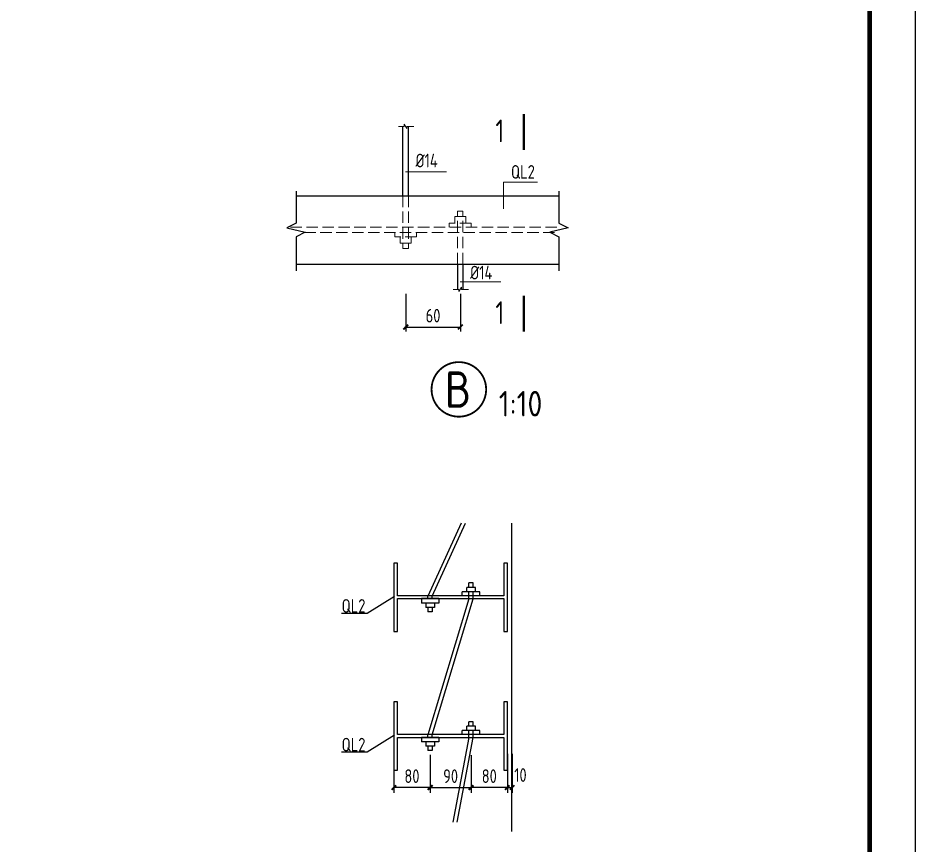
# Model space of a CAD drawing. Header units: millimetres. Extents: x 866309 to 879639, y 39442 to 44891.
# Drawn here: x 874792 to 874989.2, y 39562.3 to 39744.2 of the extents above; entities that cross this region are included whole.
import ezdxf

# ---------------------------------------------------------------- set-up
doc = ezdxf.new("R2010")
doc.units = ezdxf.units.MM
doc.header["$LTSCALE"] = 1000
doc.header["$MEASUREMENT"] = 0
doc.linetypes.add('DASH', pattern=[0.35, 0.25, -0.1])
for name, color, linetype, lineweight in [('1', 4, 'Continuous', 70), ('D3', 62, 'Continuous', 9), ('LZ', 64, 'Continuous', 9), ('数字', 3, 'Continuous', 9)]:
    doc.layers.add(name, color=color, linetype=linetype, lineweight=lineweight)
for name, color, linetype in [('D2', 6, 'Continuous'), ('DIM', 7, 'Continuous'), ('M_Prof', 2, 'Continuous'), ('PUB_DIM', 3, 'Continuous'), ('THIN', 7, 'Continuous'), ('文字', 7, 'Continuous'), ('桩', 6, 'Continuous')]:
    doc.layers.add(name, color=color, linetype=linetype)
doc.styles.add('GBHZ', font='gbenor.shx', dxfattribs={"width": 0.9, "bigfont": 'gbcbig.shx'})
doc.dimstyles.new('100', dxfattribs={"dimscale": 0, "dimtxt": 3, "dimasz": 0.01, "dimexe": 1, "dimexo": 2, "dimgap": 1, "dimtad": 1, "dimdec": 0, "dimlfac": 100, "dimdsep": 46, "dimtxsty": 'GBHZ', "dimblk": 'JT', "dimcen": -2.5, "dimclrd": 7, "dimclre": 7, "dimclrt": 7, "dimadec": 0, "dimazin": 0, "dimtfac": 1, "dimtdec": 0, "dimtix": 1, "dimtmove": 2, "dimatfit": 3, "dimldrblk": 'JT', "dimfxl": 0, "dimtolj": 1, "dimlwd": -1, "dimlwe": -1, "dimarcsym": 0})
doc.dimstyles.new('Y10', dxfattribs={"dimscale": 0, "dimtxt": 3, "dimasz": 0.01, "dimexe": 1.2, "dimexo": 1, "dimgap": 1, "dimtad": 1, "dimdec": 0, "dimlfac": 10, "dimzin": 0, "dimdsep": 46, "dimtxsty": 'GBHZ', "dimblk1": 'DX', "dimblk2": 'DX', "dimsah": 1, "dimcen": 0.09, "dimdle": 1, "dimadec": 0, "dimazin": 0, "dimtfac": 1, "dimtdec": 0, "dimtix": 1, "dimtmove": 2, "dimatfit": 3, "dimldrblk": 'DX', "dimfxl": 0, "dimtolj": 1, "dimtzin": 0, "dimarcsym": 0})

# ---------------------------------------------------------------- blocks, each defined once
blk = doc.blocks.new('DX')
at = {"color": 0, "linetype": 'ByBlock', "const_width": 40}
blk.add_lwpolyline([(-54, -51), (46, 49)], dxfattribs=at)
blk = doc.blocks.new('*D3547')
at = {"layer": 'Defpoints', "color": 0, "linetype": 'ByBlock', "transparency": 16777216}
for p in [(874891.62, 39583.11), (874899.62, 39583.35), (874891.62, 39574.96)]:
    blk.add_point(p, dxfattribs=at)
at = {"layer": 'DIM', "color": 0, "linetype": 'ByBlock', "lineweight": -2, "transparency": 16777216}
for p, q in [((874891.62, 39582.11), (874891.62, 39573.76)), ((874899.62, 39582.35), (874899.62, 39573.76)), ((874899.61, 39574.96), (874891.63, 39574.96))]:
    blk.add_line(p, q, dxfattribs=at)
at = {"layer": 'DIM', "color": 0, "linetype": 'ByBlock', "lineweight": -2, "transparency": 16777216, "xscale": 0.01, "yscale": 0.01, "zscale": 0.01, "rotation": 180}
blk.add_blockref('DX', (874891.62, 39574.96), dxfattribs=at)
at = {"layer": 'DIM', "color": 0, "linetype": 'ByBlock', "lineweight": -2, "transparency": 16777216, "xscale": 0.01, "yscale": 0.01, "zscale": 0.01}
blk.add_blockref('DX', (874899.62, 39574.96), dxfattribs=at)
at = {"layer": 'DIM', "color": 0, "linetype": 'ByBlock', "transparency": 16777216, "insert": (874895.62, 39577.46), "char_height": 3, "attachment_point": 5, "style": 'GBHZ'}
blk.add_mtext('\\A1;80', dxfattribs=at)
blk = doc.blocks.new('*D3548')
at = {"layer": 'Defpoints', "color": 0, "linetype": 'ByBlock', "transparency": 16777216}
for p in [(874874.62, 39583.35), (874882.62, 39583.14), (874874.62, 39574.96)]:
    blk.add_point(p, dxfattribs=at)
at = {"layer": 'DIM', "color": 0, "linetype": 'ByBlock', "lineweight": -2, "transparency": 16777216}
for p, q in [((874874.62, 39582.35), (874874.62, 39573.76)), ((874882.62, 39582.14), (874882.62, 39573.76)), ((874882.61, 39574.96), (874874.63, 39574.96))]:
    blk.add_line(p, q, dxfattribs=at)
at = {"layer": 'DIM', "color": 0, "linetype": 'ByBlock', "lineweight": -2, "transparency": 16777216, "xscale": 0.01, "yscale": 0.01, "zscale": 0.01, "rotation": 180}
blk.add_blockref('DX', (874874.62, 39574.96), dxfattribs=at)
at = {"layer": 'DIM', "color": 0, "linetype": 'ByBlock', "lineweight": -2, "transparency": 16777216, "xscale": 0.01, "yscale": 0.01, "zscale": 0.01}
blk.add_blockref('DX', (874882.62, 39574.96), dxfattribs=at)
at = {"layer": 'DIM', "color": 0, "linetype": 'ByBlock', "transparency": 16777216, "insert": (874878.62, 39577.46), "char_height": 3, "attachment_point": 5, "style": 'GBHZ'}
blk.add_mtext('\\A1;80', dxfattribs=at)
blk = doc.blocks.new('*D3549')
at = {"layer": 'Defpoints', "color": 0, "linetype": 'ByBlock', "transparency": 16777216}
for p in [(874899.62, 39583.35), (874900.62, 39583.35), (874900.62, 39574.96)]:
    blk.add_point(p, dxfattribs=at)
at = {"layer": 'DIM', "color": 0, "linetype": 'ByBlock', "lineweight": -2, "transparency": 16777216}
for p, q in [((874899.62, 39582.35), (874899.62, 39573.76)), ((874900.62, 39582.35), (874900.62, 39573.76)), ((874899.61, 39574.96), (874899.6, 39574.96)), ((874899.62, 39574.96), (874900.62, 39574.96)), ((874900.63, 39574.96), (874900.64, 39574.96))]:
    blk.add_line(p, q, dxfattribs=at)
at = {"layer": 'DIM', "color": 0, "linetype": 'ByBlock', "lineweight": -2, "transparency": 16777216, "xscale": 0.01, "yscale": 0.01, "zscale": 0.01}
blk.add_blockref('DX', (874899.62, 39574.96), dxfattribs=at)
at = {"layer": 'DIM', "color": 0, "linetype": 'ByBlock', "lineweight": -2, "transparency": 16777216, "xscale": 0.01, "yscale": 0.01, "zscale": 0.01, "rotation": 180}
blk.add_blockref('DX', (874900.62, 39574.96), dxfattribs=at)
at = {"layer": 'DIM', "color": 0, "linetype": 'ByBlock', "transparency": 16777216, "insert": (874902.47, 39577.7), "char_height": 3, "attachment_point": 5, "style": 'GBHZ'}
blk.add_mtext('\\A1;10', dxfattribs=at)
blk = doc.blocks.new('*D3550')
at = {"layer": 'Defpoints', "color": 0, "linetype": 'ByBlock', "transparency": 16777216}
for p in [(874891.62, 39583.11), (874882.62, 39581.91), (874891.62, 39574.96)]:
    blk.add_point(p, dxfattribs=at)
at = {"layer": 'DIM', "color": 0, "linetype": 'ByBlock', "lineweight": -2, "transparency": 16777216}
for p, q in [((874882.62, 39580.91), (874882.62, 39573.76)), ((874891.62, 39582.11), (874891.62, 39573.76)), ((874882.63, 39574.96), (874891.61, 39574.96))]:
    blk.add_line(p, q, dxfattribs=at)
at = {"layer": 'DIM', "color": 0, "linetype": 'ByBlock', "lineweight": -2, "transparency": 16777216, "xscale": 0.01, "yscale": 0.01, "zscale": 0.01, "rotation": 180}
blk.add_blockref('DX', (874882.62, 39574.96), dxfattribs=at)
at = {"layer": 'DIM', "color": 0, "linetype": 'ByBlock', "lineweight": -2, "transparency": 16777216, "xscale": 0.01, "yscale": 0.01, "zscale": 0.01}
blk.add_blockref('DX', (874891.62, 39574.96), dxfattribs=at)
at = {"layer": 'DIM', "color": 0, "linetype": 'ByBlock', "transparency": 16777216, "insert": (874887.12, 39577.46), "char_height": 3, "attachment_point": 5, "style": 'GBHZ'}
blk.add_mtext('\\A1;90', dxfattribs=at)
blk = doc.blocks.new('JT')
at = {"color": 3}
blk.add_line((-20, 0), (20, 0), dxfattribs=at)
at = {"color": 3, "const_width": 40}
blk.add_lwpolyline([(-53, -53), (53, 53)], dxfattribs=at)
blk = doc.blocks.new('*D5090')
at = {"layer": 'Defpoints', "color": 0, "linetype": 'ByBlock', "transparency": 16777216}
for p in [(874877.26, 39685.53, 6.02), (874889.26, 39685.53, 6.02), (874889.26, 39676.21)]:
    blk.add_point(p, dxfattribs=at)
at = {"layer": 'DIM', "color": 7, "linetype": 'ByBlock', "transparency": 16777216}
for p, q in [((874877.26, 39683.53), (874877.26, 39675.21)), ((874889.26, 39683.53), (874889.26, 39675.21)), ((874877.27, 39676.21), (874889.25, 39676.21))]:
    blk.add_line(p, q, dxfattribs=at)
at = {"layer": 'DIM', "color": 7, "linetype": 'ByBlock', "transparency": 16777216, "xscale": 0.01, "yscale": 0.01, "zscale": 0.01, "rotation": 180}
blk.add_blockref('JT', (874877.26, 39676.21), dxfattribs=at)
at = {"layer": 'DIM', "color": 7, "linetype": 'ByBlock', "transparency": 16777216, "xscale": 0.01, "yscale": 0.01, "zscale": 0.01}
blk.add_blockref('JT', (874889.26, 39676.21), dxfattribs=at)
at = {"layer": 'DIM', "color": 7, "linetype": 'ByBlock', "transparency": 16777216, "insert": (874883.26, 39678.71), "char_height": 3, "attachment_point": 5, "style": 'GBHZ'}
blk.add_mtext('\\A1;60', dxfattribs=at)

msp = doc.modelspace()

# ---------------------------------------------------------------- linework, layer by layer
at = {"color": 0}
msp.add_line((874989.221, 40042.627), (874989.221, 39448.627), dxfattribs=at)
at = {"color": 251}
for p, q in [((874900.616, 39565.266), (874900.616, 39633.087)), ((874874.805, 39616.952, 1.667), (874868.795, 39613.198, -1.667)), ((874868.795, 39613.198, -1.667), (874863.108, 39613.198, -1.667)), ((874874.805, 39586.456, 1.667), (874868.795, 39582.703, -1.667)), ((874868.795, 39582.703, -1.667), (874863.108, 39582.703, -1.667))]:
    msp.add_line(p, q, dxfattribs=at)
at = {"color": 0, "const_width": 1}
msp.add_lwpolyline([(874979.221, 39458.627), (874173.221, 39458.627), (874173.221, 40032.627), (874979.221, 40032.627)], close=True, dxfattribs=at)
at = {"linetype": 'ByBlock', "ltscale": 0.5, "const_width": 0.4, "elevation": 1.667}
msp.add_lwpolyline([(874882.934, 39662.497, 1), (874894.934, 39662.497, 1)], format="xyb", close=True, dxfattribs=at)
at = {"layer": '1', "color": 2, "const_width": 0.48, "elevation": -4.357}
for points in [[(874903.226, 39715.129), (874903.226, 39723.051)], [(874903.226, 39675.16), (874903.226, 39683.082)]]:
    msp.add_lwpolyline(points, dxfattribs=at)
at = {"layer": 'D2'}
for p, q in [((874876.64, 39705.085, 1.667), (874876.64, 39720.313, 1.667)), ((874877.842, 39705.085, 1.667), (874877.842, 39720.313, 1.667)), ((874853.149, 39705.053, 1.667), (874910.936, 39705.053, 1.667)), ((874853.149, 39690.053, 1.667), (874910.936, 39690.053, 1.667)), ((874888.641, 39690.053, 1.667), (874888.641, 39684.471, 1.667)), ((874889.843, 39690.053, 1.667), (874889.843, 39684.471, 1.667)), ((874889.427, 39633.087), (874882.127, 39617.013)), ((874883.088, 39617.013), (874890.389, 39633.087)), ((874892.578, 39618.972), (874890.655, 39618.971)), ((874890.655, 39618.01), (874890.655, 39618.971)), ((874891.136, 39618.971), (874891.135, 39619.933)), ((874892.097, 39619.933), (874891.135, 39619.933)), ((874892.097, 39618.972), (874892.097, 39619.933)), ((874892.578, 39618.01), (874892.578, 39618.972)), ((874880.694, 39616.489), (874880.693, 39615.527)), ((874882.136, 39616.488), (874882.136, 39617.05)), ((874891.143, 39616.48), (874882.136, 39586.555)), ((874883.098, 39616.488), (874883.098, 39617.05)), ((874883.098, 39586.555), (874892.105, 39616.48)), ((874884.54, 39616.487), (874884.54, 39615.526)), ((874893.54, 39618.01), (874889.693, 39618.009)), ((874889.694, 39617.048), (874889.693, 39618.009)), ((874891.145, 39616.486), (874891.145, 39618.01)), ((874892.106, 39616.486), (874892.107, 39618.021)), ((874893.54, 39617.049), (874893.54, 39618.01)), ((874884.54, 39615.526), (874880.693, 39615.527)), ((874881.655, 39615.527), (874881.655, 39614.565)), ((874883.578, 39614.564), (874881.655, 39614.565)), ((874882.136, 39614.565), (874882.135, 39613.603)), ((874883.097, 39614.565), (874883.097, 39613.603)), ((874883.578, 39615.526), (874883.578, 39614.564)), ((874883.097, 39613.603), (874882.135, 39613.603)), ((874892.578, 39588.477), (874890.655, 39588.476)), ((874890.655, 39587.514), (874890.655, 39588.476)), ((874891.136, 39588.476), (874891.135, 39589.438)), ((874892.097, 39589.438), (874891.135, 39589.438)), ((874892.097, 39588.476), (874892.097, 39589.438)), ((874892.578, 39587.515), (874892.578, 39588.477)), ((874882.136, 39585.993), (874882.136, 39586.555)), ((874883.098, 39585.993), (874883.098, 39586.555)), ((874893.54, 39587.515), (874889.693, 39587.514)), ((874889.694, 39586.553), (874889.693, 39587.514)), ((874891.145, 39585.991), (874891.145, 39587.515)), ((874892.106, 39585.991), (874892.107, 39587.525)), ((874893.54, 39586.554), (874893.54, 39587.515)), ((874880.694, 39585.993), (874880.693, 39585.032)), ((874884.54, 39585.031), (874880.693, 39585.032)), ((874881.655, 39585.031), (874881.655, 39584.07)), ((874883.578, 39585.031), (874883.578, 39584.069)), ((874884.54, 39585.992), (874884.54, 39585.031)), ((874891.145, 39585.991), (874887.6, 39567.34)), ((874888.561, 39567.34), (874892.106, 39585.991)), ((874883.578, 39584.069), (874881.655, 39584.07)), ((874882.136, 39584.07), (874882.135, 39583.108)), ((874883.097, 39583.108), (874882.135, 39583.108)), ((874883.097, 39584.069), (874883.097, 39583.108))]:
    msp.add_line(p, q, dxfattribs=at)
at = {"layer": 'D3'}
for p, q in [((874877.527, 39719.845, 1.667), (874876.942, 39720.781, 1.667)), ((874876.942, 39720.781, 1.667), (874876.942, 39720.313, 1.667)), ((874875.655, 39720.313, 1.667), (874876.942, 39720.313, 1.667)), ((874877.527, 39720.313, 1.667), (874877.527, 39719.845, 1.667)), ((874877.527, 39720.313, 1.667), (874879.048, 39720.313, 1.667)), ((874887.656, 39684.471, 1.667), (874888.943, 39684.471, 1.667)), ((874889.528, 39684.939, 1.667), (874888.943, 39684.003, 1.667)), ((874888.943, 39684.003, 1.667), (874888.943, 39684.471, 1.667)), ((874889.528, 39684.471, 1.667), (874889.528, 39684.939, 1.667)), ((874889.528, 39684.471, 1.667), (874891.049, 39684.471, 1.667))]:
    msp.add_line(p, q, dxfattribs=at)
at = {"layer": 'D3', "color": 251}
for p, q in [((874886.196, 39710.352, 1.667), (874877.22, 39710.352, 1.667)), ((874898.76, 39708.028, -4.357), (874898.76, 39702.212, -4.357)), ((874898.76, 39708.028, -4.357), (874906.222, 39708.028, -4.357)), ((874898.196, 39686.169, 1.667), (874889.221, 39686.169, 1.667))]:
    msp.add_line(p, q, dxfattribs=at)
at = {"layer": 'LZ', "color": 251, "linetype": 'DASH', "ltscale": 0.01}
for p, q in [((874876.64, 39705.085, 1.667), (874876.64, 39693.462, 1.667)), ((874877.842, 39705.085, 1.667), (874877.842, 39693.462, 1.667)), ((874888.641, 39690.053, 1.667), (874888.641, 39701.676, 1.667)), ((874889.843, 39701.676, 1.667), (874888.641, 39701.676, 1.667)), ((874889.843, 39690.053, 1.667), (874889.843, 39701.676, 1.667)), ((874891.646, 39699.072, 1.667), (874886.838, 39699.072, 1.667)), ((874886.838, 39698.17, 1.667), (874886.838, 39699.072, 1.667)), ((874888.04, 39699.072, 1.667), (874888.04, 39700.474, 1.667)), ((874890.444, 39700.474, 1.667), (874888.04, 39700.474, 1.667)), ((874890.444, 39699.072, 1.667), (874890.444, 39700.474, 1.667)), ((874891.646, 39698.17, 1.667), (874891.646, 39699.072, 1.667)), ((874851.95, 39698.139, 1.667), (874910.936, 39698.139, 1.667)), ((874854.98, 39696.968, 1.667), (874910.936, 39696.968, 1.667)), ((874874.837, 39696.968, 1.667), (874874.837, 39696.066, 1.667)), ((874879.645, 39696.968, 1.667), (874879.645, 39696.066, 1.667)), ((874879.645, 39696.066, 1.667), (874874.837, 39696.066, 1.667)), ((874876.039, 39696.066, 1.667), (874876.039, 39694.664, 1.667)), ((874878.443, 39696.066, 1.667), (874878.443, 39694.664, 1.667)), ((874878.443, 39694.664, 1.667), (874876.039, 39694.664, 1.667)), ((874877.842, 39693.462, 1.667), (874876.64, 39693.462, 1.667))]:
    msp.add_line(p, q, dxfattribs=at)
at = {"layer": 'M_Prof'}
for points in [[(874899.616, 39609.286), (874899.616, 39624.286), (874898.816, 39624.286), (874898.816, 39617.086), (874875.416, 39617.086), (874875.416, 39624.286), (874874.616, 39624.286), (874874.616, 39609.286), (874875.416, 39609.286), (874875.416, 39616.486), (874898.816, 39616.486), (874898.816, 39609.286)], [(874899.616, 39578.791), (874899.616, 39593.791), (874898.816, 39593.791), (874898.816, 39586.591), (874875.416, 39586.591), (874875.416, 39593.791), (874874.616, 39593.791), (874874.616, 39578.791), (874875.416, 39578.791), (874875.416, 39585.991), (874898.816, 39585.991), (874898.816, 39578.791)]]:
    msp.add_lwpolyline(points, close=True, dxfattribs=at)
at = {"layer": 'THIN', "linetype": 'ByBlock'}
for p, q in [((874853.149, 39706.08, 1.667), (874853.149, 39699.053, 1.667)), ((874910.936, 39706.08, 1.667), (874910.936, 39699.053, 1.667)), ((874853.149, 39699.053, 1.667), (874851.149, 39698.053, 1.667)), ((874910.936, 39699.053, 1.667), (874912.936, 39698.053, 1.667)), ((874851.149, 39698.053, 1.667), (874855.149, 39697.053, 1.667)), ((874855.149, 39697.053, 1.667), (874853.149, 39696.053, 1.667)), ((874912.936, 39698.053, 1.667), (874908.936, 39697.053, 1.667)), ((874908.936, 39697.053, 1.667), (874910.936, 39696.053, 1.667)), ((874853.149, 39696.053, 1.667), (874853.149, 39688.593, 1.667)), ((874910.936, 39696.053, 1.667), (874910.936, 39688.593, 1.667))]:
    msp.add_line(p, q, dxfattribs=at)
at = {"layer": '桩'}
for p, q in [((874884.54, 39616.487), (874880.694, 39616.489)), ((874884.54, 39585.992), (874880.694, 39585.993))]:
    msp.add_line(p, q, dxfattribs=at)

# ---------------------------------------------------------------- texts
at = {"layer": 'PUB_DIM', "style": 'GBHZ', "width": 0.9}
for p in [(874896.981, 39716.835, -4.357), (874896.981, 39676.865, -4.357)]:
    msp.add_text('1', height=5, dxfattribs=at).set_placement(p)
at = {"layer": '数字', "style": 'GBHZ', "width": 0.9}
for s, p in [('%%C14', (874879.415, 39711.311, 1.667)), ('QL2', (874900.398, 39708.817, -4.357)), ('%%C14', (874891.415, 39686.675, 1.667)), ('QL2', (874863.157, 39613.391, -1.667)), ('QL2', (874863.157, 39582.895, -1.667))]:
    msp.add_text(s, height=3, dxfattribs=at).set_placement(p)
at = {"layer": '文字', "color": 6, "style": 'GBHZ'}
for s, height, p in [('B', 8, (874885.849, 39658.464, 1.667)), ('1:10', 5.6, (874897.7, 39656.545, 1.658))]:
    msp.add_text(s, height=height, dxfattribs=at).set_placement(p)

# ---------------------------------------------------------------- dimensions: what is measured, and where the dimension line sits
at = {"layer": 'DIM', "color": 4, "linetype": 'ByBlock'}
dim = msp.add_linear_dim(base=(874889.258, 39676.206, -4.357), p1=(874877.257, 39685.527, 1.667), p2=(874889.258, 39685.527, 1.667), dimstyle='100', override={"dimscale": 1, "dimlfac": 5}, dxfattribs=at)
dim.commit()
dim.dimension.update_dxf_attribs({"geometry": '*D5090', "text_midpoint": (874883.258, 39678.706, -4.357)})
at = {"layer": 'DIM', "color": 0, "linetype": 'ByBlock'}
for base, p1, p2, picture, middle in [((874874.616, 39574.96), (874882.616, 39583.142), (874874.616, 39583.35), '*D3548', (874878.616, 39577.46)), ((874891.616, 39574.96), (874899.616, 39583.35), (874891.616, 39583.108), '*D3547', (874895.616, 39577.46))]:
    dim = msp.add_linear_dim(base=base, p1=p1, p2=p2, angle=180, dimstyle='Y10', override={"dimscale": 1}, dxfattribs=at)
    dim.commit()
    dim.dimension.update_dxf_attribs({"geometry": picture, "text_midpoint": middle})
dim = msp.add_linear_dim(base=(874891.616, 39574.96), p1=(874882.616, 39581.908), p2=(874891.616, 39583.108), dimstyle='Y10', override={"dimscale": 1}, dxfattribs=at)
dim.commit()
dim.dimension.update_dxf_attribs({"geometry": '*D3550', "text_midpoint": (874887.116, 39577.46)})
dim = msp.add_linear_dim(base=(874900.616, 39574.96), p1=(874899.616, 39583.35), p2=(874900.616, 39583.35), dimstyle='Y10', override={"dimscale": 1}, dxfattribs=at)
dim.commit()
dim.dimension.update_dxf_attribs({"geometry": '*D3549', "text_midpoint": (874902.472, 39577.705), "dimtype": 160})

doc.saveas('drawing.dxf')
